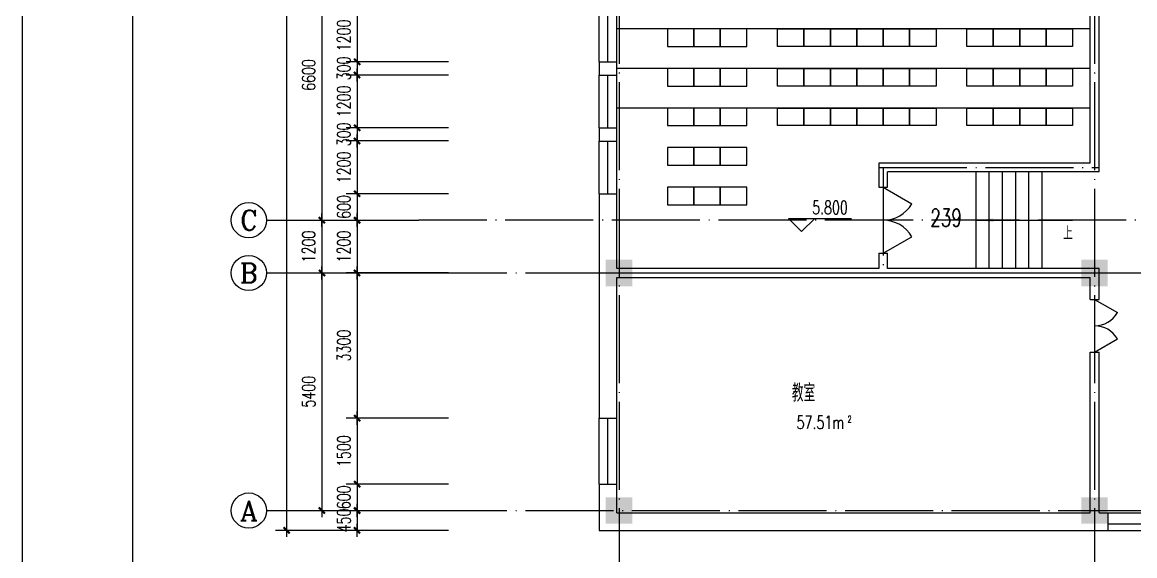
# Model space of a CAD drawing. Extents: x 165127 to 1058185, y 60808 to 144908.
# Drawn here: x 338332 to 363595, y 77825 to 89953 of the extents above; entities that cross this region are included whole.
import ezdxf
from ezdxf.enums import TextEntityAlignment as Align

# ---------------------------------------------------------------- set-up
doc = ezdxf.new("R2010")
doc.units = 0
doc.header["$LTSCALE"] = 1000
doc.linetypes.add('DOTE', pattern=[2.42, 2, -0.2, 0.02, -0.2])
doc.layers.get('0').update_dxf_attribs({"linetype": 'CONTINUOUS'})
doc.layers.get('DEFPOINTS').update_dxf_attribs({"linetype": 'CONTINUOUS'})
for name, color, linetype in [('AXIS', 3, 'CONTINUOUS'), ('AXIS_TEXT', 7, 'CONTINUOUS'), ('COLUMN', 7, 'CONTINUOUS'), ('DOTE', 1, 'DOTE'), ('F', 252, 'CONTINUOUS'), ('LVTRY', 6, 'CONTINUOUS'), ('PUB_DIM', 3, 'CONTINUOUS'), ('PUB_TEXT', 7, 'CONTINUOUS'), ('STAIR', 3, 'CONTINUOUS'), ('WALL', 255, 'CONTINUOUS'), ('WINDOW', 2, 'CONTINUOUS'), ('WINDOW_TEXT', 7, 'CONTINUOUS'), ('面积注记', 7, 'CONTINUOUS')]:
    doc.layers.add(name, color=color, linetype=linetype)
doc.styles.add('_HZTXT', font='romans.shx', dxfattribs={"width": 0.7, "bigfont": 'z.shx'})
doc.styles.add('COMPLEX', font='COMPLEX')
doc.styles.add('DIM_FONT', font='SIMPLEX.shx', dxfattribs={"width": 0.7})
doc.styles.add('SIMPLEX', font='SIMPLEX.SHX')
doc.dimstyles.new('AXIS', dxfattribs={"dimtxt": 300, "dimasz": 1, "dimexe": 250, "dimexo": 300, "dimgap": 150, "dimtad": 1, "dimdec": 0, "dimdsep": 46, "dimtxsty": 'DIM_FONT', "dimblk": '_DIMX', "dimcen": 2.5, "dimse1": 1, "dimse2": 1, "dimclrt": 7, "dimadec": 0, "dimazin": 0, "dimtfac": 1, "dimtdec": 0, "dimtix": 1, "dimtmove": 2, "dimatfit": 3, "dimldrblk": '_DIMX', "dimfxl": 1, "dimarcsym": 0})
doc.dimstyles.new('DIMA', dxfattribs={"dimtxt": 300, "dimasz": 1, "dimexe": 250, "dimexo": 300, "dimgap": 150, "dimtad": 1, "dimdec": 0, "dimdsep": 46, "dimtxsty": 'DIM_FONT', "dimblk": '_DIMX', "dimcen": 2.5, "dimse1": 1, "dimclrt": 7, "dimadec": 0, "dimazin": 0, "dimtfac": 1, "dimtdec": 0, "dimtix": 1, "dimtmove": 2, "dimatfit": 3, "dimldrblk": '_DIMX', "dimfxl": 1, "dimarcsym": 0})
doc.dimstyles.new('DIMB', dxfattribs={"dimtxt": 300, "dimasz": 1, "dimexe": 250, "dimexo": 300, "dimgap": 150, "dimtad": 1, "dimdec": 0, "dimdsep": 46, "dimtxsty": 'DIM_FONT', "dimblk": '_DIMX', "dimcen": 2.5, "dimse2": 1, "dimclrt": 7, "dimadec": 0, "dimazin": 0, "dimtfac": 1, "dimtdec": 0, "dimtix": 1, "dimtmove": 2, "dimatfit": 3, "dimldrblk": '_DIMX', "dimfxl": 1, "dimarcsym": 0})
doc.dimstyles.new('DIMN', dxfattribs={"dimtxt": 300, "dimasz": 1, "dimexe": 250, "dimexo": 300, "dimgap": 150, "dimtad": 1, "dimdec": 0, "dimdsep": 46, "dimtxsty": 'DIM_FONT', "dimblk": '_DIMX', "dimcen": 2.5, "dimclrt": 7, "dimadec": 0, "dimazin": 0, "dimtfac": 1, "dimtdec": 0, "dimtix": 1, "dimtmove": 2, "dimatfit": 3, "dimldrblk": '_DIMX', "dimfxl": 1, "dimarcsym": 0})

# ---------------------------------------------------------------- blocks, each defined once
blk = doc.blocks.new('_FZH')
blk.add_solid([(-0.5, -0.5), (0.5, -0.5), (-0.5, 0.5), (0.5, 0.5)])
blk = doc.blocks.new('_DBLK1')
for p, q in [((-0.5, 0), (-0.25, -0.433)), ((0.5, 0), (0.25, -0.433))]:
    blk.add_line(p, q)
for centre, start, end in [((-0.5, 0), 300, 0), ((0.5, 0), 180, 240)]:
    blk.add_arc(centre, 0.5, start, end)
at = {"layer": 'WINDOW_TEXT', "style": 'SIMPLEX', "flags": 9}
blk.add_attdef('A', text='', height=1, dxfattribs=at).set_placement((0, 1.5), align=Align.MIDDLE)
blk = doc.blocks.new('A$C407C5CBC')
at = {"layer": 'F'}
blk.add_lwpolyline([(0, 600), (400, 600), (400, 0), (0, 0)], close=True, dxfattribs=at)
blk = doc.blocks.new('A$C34131D43')
at = {"color": 243}
blk.add_line((0, 84100), (0, 0), dxfattribs=at)
at = {"color": 244}
blk.add_line((2500, 83100), (2500, 950), dxfattribs=at)
blk = doc.blocks.new('_ARROW')
blk.add_solid([(0, 0), (-1, 0.1), (-1, -0.1)])
blk = doc.blocks.new('_AXISO')
blk.add_circle((0, 0), 0.5)
at = {"layer": 'AXIS_TEXT', "style": 'COMPLEX', "width": 1.041667}
blk.add_attdef('A', text='', height=0.56, dxfattribs=at).set_placement((-0.25, -0.28), (0.25, -0.28), align=Align.FIT)
blk = doc.blocks.new('_DIMX')
blk.add_line((-150, 0), (150, 0))
at = {"const_width": 50}
blk.add_lwpolyline([(-70, -70), (70, 70)], dxfattribs=at)
blk = doc.blocks.new('*D335')
at = {"color": 0, "linetype": 'ByBlock'}
blk.add_line((521447, 146644), (521447, 140046), dxfattribs=at)
at = {"layer": 'DEFPOINTS', "color": 0, "linetype": 'ByBlock'}
for p in [(523647, 146645), (521447, 140045), (523647, 140045)]:
    blk.add_point(p, dxfattribs=at)
at = {"color": 0, "linetype": 'ByBlock'}
for p, rotation in [((521447, 146645), 90), ((521447, 140045), 270)]:
    blk.add_blockref('_DIMX', p, dxfattribs=dict(at, rotation=rotation))
at = {"color": 7, "linetype": 'ByBlock', "insert": (521147, 143345), "char_height": 300, "attachment_point": 5, "rotation": 90, "style": 'DIM_FONT'}
blk.add_mtext('6600', dxfattribs=at)
blk = doc.blocks.new('*D336')
at = {"color": 0, "linetype": 'ByBlock'}
blk.add_line((521447, 140044), (521447, 138846), dxfattribs=at)
at = {"layer": 'DEFPOINTS', "color": 0, "linetype": 'ByBlock'}
for p in [(523647, 140045), (521447, 138845), (523647, 138845)]:
    blk.add_point(p, dxfattribs=at)
at = {"color": 0, "linetype": 'ByBlock'}
for p, rotation in [((521447, 140045), 90), ((521447, 138845), 270)]:
    blk.add_blockref('_DIMX', p, dxfattribs=dict(at, rotation=rotation))
at = {"color": 7, "linetype": 'ByBlock', "insert": (521147, 139445), "char_height": 300, "attachment_point": 5, "rotation": 90, "style": 'DIM_FONT'}
blk.add_mtext('1200', dxfattribs=at)
blk = doc.blocks.new('*D337')
at = {"color": 0, "linetype": 'ByBlock'}
blk.add_line((521447, 138844), (521447, 133446), dxfattribs=at)
at = {"layer": 'DEFPOINTS', "color": 0, "linetype": 'ByBlock'}
for p in [(523647, 138845), (521447, 133445), (523647, 133445)]:
    blk.add_point(p, dxfattribs=at)
at = {"color": 0, "linetype": 'ByBlock'}
for p, rotation in [((521447, 138845), 90), ((521447, 133445), 270)]:
    blk.add_blockref('_DIMX', p, dxfattribs=dict(at, rotation=rotation))
at = {"color": 7, "linetype": 'ByBlock', "insert": (521147, 136145), "char_height": 300, "attachment_point": 5, "rotation": 90, "style": 'DIM_FONT'}
blk.add_mtext('5400', dxfattribs=at)
blk = doc.blocks.new('*D338')
at = {"color": 0, "linetype": 'ByBlock'}
for p, q in [((523347, 189695), (520397, 189695)), ((520647, 189694), (520647, 132996)), ((523347, 132995), (520397, 132995))]:
    blk.add_line(p, q, dxfattribs=at)
at = {"layer": 'DEFPOINTS', "color": 0, "linetype": 'ByBlock'}
for p in [(523647, 189695), (520647, 132995), (523647, 132995)]:
    blk.add_point(p, dxfattribs=at)
at = {"color": 0, "linetype": 'ByBlock'}
for p, rotation in [((520647, 189695), 90), ((520647, 132995), 270)]:
    blk.add_blockref('_DIMX', p, dxfattribs=dict(at, rotation=rotation))
at = {"color": 7, "linetype": 'ByBlock', "insert": (520347, 161345), "char_height": 300, "attachment_point": 5, "rotation": 90, "style": 'DIM_FONT'}
blk.add_mtext('56700', dxfattribs=at)
blk = doc.blocks.new('_WBLK')
for p, q in [((-0.5, 0.5), (0.5, 0.5)), ((-0.5, 0), (0.5, 0)), ((-0.5, -0.5), (0.5, -0.5))]:
    blk.add_line(p, q)
at = {"layer": 'WINDOW_TEXT', "style": 'SIMPLEX', "flags": 9}
blk.add_attdef('A', text='', height=1, dxfattribs=at).set_placement((0, 1.5), align=Align.MIDDLE)
blk = doc.blocks.new('*D346')
at = {"color": 0, "linetype": 'ByBlock'}
for p, q in [((522246, 138844), (522246, 135546)), ((524322, 135545), (521996, 135545))]:
    blk.add_line(p, q, dxfattribs=at)
at = {"layer": 'DEFPOINTS', "color": 0, "linetype": 'ByBlock'}
for p in [(524622, 138845), (522246, 135545), (524622, 135545)]:
    blk.add_point(p, dxfattribs=at)
at = {"color": 0, "linetype": 'ByBlock'}
for p, rotation in [((522246, 138845), 90), ((522246, 135545), 270)]:
    blk.add_blockref('_DIMX', p, dxfattribs=dict(at, rotation=rotation))
at = {"color": 7, "linetype": 'ByBlock', "insert": (521946, 137195), "char_height": 300, "attachment_point": 5, "rotation": 90, "style": 'DIM_FONT'}
blk.add_mtext('3300', dxfattribs=at)
blk = doc.blocks.new('*D347')
at = {"color": 0, "linetype": 'ByBlock'}
for p, q in [((524322, 135545), (521996, 135545)), ((522246, 135544), (522246, 134046)), ((524322, 134045), (521996, 134045))]:
    blk.add_line(p, q, dxfattribs=at)
at = {"layer": 'DEFPOINTS', "color": 0, "linetype": 'ByBlock'}
for p in [(524622, 135545), (522246, 134045), (524622, 134045)]:
    blk.add_point(p, dxfattribs=at)
at = {"color": 0, "linetype": 'ByBlock'}
for p, rotation in [((522246, 135545), 90), ((522246, 134045), 270)]:
    blk.add_blockref('_DIMX', p, dxfattribs=dict(at, rotation=rotation))
at = {"color": 7, "linetype": 'ByBlock', "insert": (521946, 134795), "char_height": 300, "attachment_point": 5, "rotation": 90, "style": 'DIM_FONT'}
blk.add_mtext('1500', dxfattribs=at)
blk = doc.blocks.new('*D348')
at = {"color": 0, "linetype": 'ByBlock'}
for p, q in [((524322, 134045), (521996, 134045)), ((522246, 134046), (522246, 134047)), ((522246, 134045), (522246, 133445)), ((522246, 133444), (522246, 133443))]:
    blk.add_line(p, q, dxfattribs=at)
at = {"layer": 'DEFPOINTS', "color": 0, "linetype": 'ByBlock'}
for p in [(524622, 134045), (522246, 133445), (524622, 133445)]:
    blk.add_point(p, dxfattribs=at)
at = {"color": 0, "linetype": 'ByBlock'}
for p, rotation in [((522246, 134045), 270), ((522246, 133445), 90)]:
    blk.add_blockref('_DIMX', p, dxfattribs=dict(at, rotation=rotation))
at = {"color": 7, "linetype": 'ByBlock', "insert": (521946, 133745), "char_height": 300, "attachment_point": 5, "rotation": 90, "style": 'DIM_FONT'}
blk.add_mtext('600', dxfattribs=at)
blk = doc.blocks.new('*D473')
at = {"color": 0, "linetype": 'ByBlock'}
for p, q in [((522246, 133446), (522246, 133447)), ((522246, 133445), (522246, 132995)), ((524322, 132995), (521996, 132995)), ((522246, 132994), (522246, 132993))]:
    blk.add_line(p, q, dxfattribs=at)
at = {"layer": 'DEFPOINTS', "color": 0, "linetype": 'ByBlock'}
for p in [(524622, 133445), (522246, 132995), (524622, 132995)]:
    blk.add_point(p, dxfattribs=at)
at = {"color": 0, "linetype": 'ByBlock'}
for p, rotation in [((522246, 133445), 270), ((522246, 132995), 90)]:
    blk.add_blockref('_DIMX', p, dxfattribs=dict(at, rotation=rotation))
at = {"color": 7, "linetype": 'ByBlock', "insert": (521946, 133220), "char_height": 300, "attachment_point": 5, "rotation": 90, "style": 'DIM_FONT'}
blk.add_mtext('450', dxfattribs=at)
blk = doc.blocks.new('*D509')
at = {"color": 0, "linetype": 'ByBlock'}
for p, q in [((697527, 183845), (695200, 183845)), ((695450, 183844), (695450, 182646)), ((697527, 182645), (695200, 182645))]:
    blk.add_line(p, q, dxfattribs=at)
at = {"layer": 'DEFPOINTS', "color": 0, "linetype": 'ByBlock'}
for p in [(697827, 183845), (695450, 182645), (697827, 182645)]:
    blk.add_point(p, dxfattribs=at)
at = {"color": 0, "linetype": 'ByBlock'}
for p, rotation in [((695450, 183845), 90), ((695450, 182645), 270)]:
    blk.add_blockref('_DIMX', p, dxfattribs=dict(at, rotation=rotation))
at = {"color": 7, "linetype": 'ByBlock', "insert": (695150, 183245), "char_height": 300, "attachment_point": 5, "rotation": 90, "style": 'DIM_FONT'}
blk.add_mtext('1200', dxfattribs=at)
blk = doc.blocks.new('*D510')
at = {"color": 0, "linetype": 'ByBlock'}
for p, q in [((697527, 182645), (695200, 182645)), ((695450, 182646), (695450, 182647)), ((695450, 182645), (695450, 182345)), ((697527, 182345), (695200, 182345)), ((695450, 182344), (695450, 182343))]:
    blk.add_line(p, q, dxfattribs=at)
at = {"layer": 'DEFPOINTS', "color": 0, "linetype": 'ByBlock'}
for p in [(697827, 182645), (695450, 182345), (697827, 182345)]:
    blk.add_point(p, dxfattribs=at)
at = {"color": 0, "linetype": 'ByBlock'}
for p, rotation in [((695450, 182645), 270), ((695450, 182345), 90)]:
    blk.add_blockref('_DIMX', p, dxfattribs=dict(at, rotation=rotation))
at = {"color": 7, "linetype": 'ByBlock', "insert": (695150, 182495), "char_height": 300, "attachment_point": 5, "rotation": 90, "style": 'DIM_FONT'}
blk.add_mtext('300', dxfattribs=at)
blk = doc.blocks.new('*D511')
at = {"color": 0, "linetype": 'ByBlock'}
for p, q in [((697527, 182345), (695200, 182345)), ((695450, 182344), (695450, 181146)), ((697527, 181145), (695200, 181145))]:
    blk.add_line(p, q, dxfattribs=at)
at = {"layer": 'DEFPOINTS', "color": 0, "linetype": 'ByBlock'}
for p in [(697827, 182345), (695450, 181145), (697827, 181145)]:
    blk.add_point(p, dxfattribs=at)
at = {"color": 0, "linetype": 'ByBlock'}
for p, rotation in [((695450, 182345), 90), ((695450, 181145), 270)]:
    blk.add_blockref('_DIMX', p, dxfattribs=dict(at, rotation=rotation))
at = {"color": 7, "linetype": 'ByBlock', "insert": (695150, 181745), "char_height": 300, "attachment_point": 5, "rotation": 90, "style": 'DIM_FONT'}
blk.add_mtext('1200', dxfattribs=at)
blk = doc.blocks.new('*D512')
at = {"color": 0, "linetype": 'ByBlock'}
for p, q in [((697527, 181145), (695200, 181145)), ((695450, 181146), (695450, 181147)), ((695450, 181145), (695450, 180845)), ((697527, 180845), (695200, 180845)), ((695450, 180844), (695450, 180843))]:
    blk.add_line(p, q, dxfattribs=at)
at = {"layer": 'DEFPOINTS', "color": 0, "linetype": 'ByBlock'}
for p in [(697827, 181145), (695450, 180845), (697827, 180845)]:
    blk.add_point(p, dxfattribs=at)
at = {"color": 0, "linetype": 'ByBlock'}
for p, rotation in [((695450, 181145), 270), ((695450, 180845), 90)]:
    blk.add_blockref('_DIMX', p, dxfattribs=dict(at, rotation=rotation))
at = {"color": 7, "linetype": 'ByBlock', "insert": (695150, 180995), "char_height": 300, "attachment_point": 5, "rotation": 90, "style": 'DIM_FONT'}
blk.add_mtext('300', dxfattribs=at)
blk = doc.blocks.new('*D513')
at = {"color": 0, "linetype": 'ByBlock'}
for p, q in [((697527, 180845), (695200, 180845)), ((695450, 180844), (695450, 179646)), ((697527, 179645), (695200, 179645))]:
    blk.add_line(p, q, dxfattribs=at)
at = {"layer": 'DEFPOINTS', "color": 0, "linetype": 'ByBlock'}
for p in [(697827, 180845), (695450, 179645), (697827, 179645)]:
    blk.add_point(p, dxfattribs=at)
at = {"color": 0, "linetype": 'ByBlock'}
for p, rotation in [((695450, 180845), 90), ((695450, 179645), 270)]:
    blk.add_blockref('_DIMX', p, dxfattribs=dict(at, rotation=rotation))
at = {"color": 7, "linetype": 'ByBlock', "insert": (695150, 180245), "char_height": 300, "attachment_point": 5, "rotation": 90, "style": 'DIM_FONT'}
blk.add_mtext('1200', dxfattribs=at)
blk = doc.blocks.new('*D514')
at = {"color": 0, "linetype": 'ByBlock'}
for p, q in [((697527, 140645), (695200, 140645)), ((695450, 140646), (695450, 140647)), ((695450, 140645), (695450, 140045)), ((695450, 140044), (695450, 140043))]:
    blk.add_line(p, q, dxfattribs=at)
at = {"layer": 'DEFPOINTS', "color": 0, "linetype": 'ByBlock'}
for p in [(697827, 140645), (695450, 140045), (697827, 140045)]:
    blk.add_point(p, dxfattribs=at)
at = {"color": 0, "linetype": 'ByBlock'}
for p, rotation in [((695450, 140645), 270), ((695450, 140045), 90)]:
    blk.add_blockref('_DIMX', p, dxfattribs=dict(at, rotation=rotation))
at = {"color": 7, "linetype": 'ByBlock', "insert": (695150, 140345), "char_height": 300, "attachment_point": 5, "rotation": 90, "style": 'DIM_FONT'}
blk.add_mtext('600', dxfattribs=at)
blk = doc.blocks.new('*D517')
at = {"color": 0, "linetype": 'ByBlock'}
for p, q in [((695450, 140044), (695450, 138846)), ((697527, 138845), (695200, 138845))]:
    blk.add_line(p, q, dxfattribs=at)
at = {"layer": 'DEFPOINTS', "color": 0, "linetype": 'ByBlock'}
for p in [(697827, 140045), (695450, 138845), (697827, 138845)]:
    blk.add_point(p, dxfattribs=at)
at = {"color": 0, "linetype": 'ByBlock'}
for p, rotation in [((695450, 140045), 90), ((695450, 138845), 270)]:
    blk.add_blockref('_DIMX', p, dxfattribs=dict(at, rotation=rotation))
at = {"color": 7, "linetype": 'ByBlock', "insert": (695150, 139445), "char_height": 300, "attachment_point": 5, "rotation": 90, "style": 'DIM_FONT'}
blk.add_mtext('1200', dxfattribs=at)

msp = doc.modelspace()

# ---------------------------------------------------------------- linework, layer by layer
at = {"layer": 'AXIS'}
for p, q in [((343876.2, 85453.1), (347336.4, 85453.1)), ((343876.2, 84253.1), (347336.4, 84253.1)), ((343876.2, 78853.1), (347336.4, 78853.1))]:
    msp.add_line(p, q, dxfattribs=at)
at = {"layer": 'DOTE'}
for p, q in [((351883, 139407.6), (351883, 71351.8)), ((362683, 139407.6), (362683, 71351.8)), ((357783, 86653.1), (362783, 86653.1)), ((357883, 86653.1), (357883, 84253.1)), ((481979.6, 85453.1), (347336.4, 85453.1)), ((347336.4, 84253.1), (377083, 84253.1)), ((351433, 84253.1), (362783, 84253.1)), ((347336.4, 78853.1), (481979.6, 78853.1))]:
    msp.add_line(p, q, dxfattribs=at)
at = {"layer": 'LVTRY'}
for p, q in [((362583, 89803.1), (351833, 89803.1)), ((362583, 88903.1), (351833, 88903.1)), ((362583, 88003.1), (351833, 88003.1))]:
    msp.add_line(p, q, dxfattribs=at)
at = {"layer": 'PUB_DIM'}
for p, q in [((355729.4, 85492.7), (356329.4, 85492.7)), ((356029.4, 85192.7), (355729.4, 85492.7)), ((356329.4, 85492.7), (356029.4, 85192.7)), ((356029.4, 85492.7), (357160.2, 85492.7))]:
    msp.add_line(p, q, dxfattribs=at)
msp.add_lwpolyline([(359983, 85453.1), (362178.7, 85453.1)], dxfattribs=at)
at = {"layer": 'STAIR'}
for p, q in [((359983, 86553.1), (359983, 84353.1)), ((360283, 86553.1), (360283, 84353.1)), ((360583, 86553.1), (360583, 84353.1)), ((360883, 86553.1), (360883, 84353.1)), ((361183, 86553.1), (361183, 84353.1)), ((361483, 86553.1), (361483, 84353.1))]:
    msp.add_line(p, q, dxfattribs=at)
at = {"layer": 'WALL'}
for p, q in [((362583, 86753.1), (362583, 97453.1)), ((362783, 86553.1), (362783, 97453.1)), ((351433, 89053.1), (351833, 89053.1)), ((351433, 89053.1), (351433, 88753.1)), ((351833, 88753.1), (351833, 89053.1)), ((351433, 88753.1), (351833, 88753.1)), ((351433, 87553.1), (351833, 87553.1)), ((351433, 87553.1), (351433, 87253.1)), ((351833, 87253.1), (351833, 87553.1)), ((351433, 87253.1), (351833, 87253.1)), ((357783, 86753.1), (357783, 86203.1)), ((362583, 86753.1), (357783, 86753.1)), ((357983, 86203.1), (357983, 86553.1)), ((362783, 86553.1), (357983, 86553.1)), ((357783, 86203.1), (357983, 86203.1)), ((351433, 86053.1), (351833, 86053.1)), ((351433, 86053.1), (351433, 80953.1)), ((351833, 84353.1), (351833, 86053.1)), ((357783, 84703.1), (357983, 84703.1)), ((357783, 84703.1), (357783, 84353.1)), ((357983, 84353.1), (357983, 84703.1)), ((357783, 84353.1), (351833, 84353.1)), ((351833, 84153.1), (362583, 84153.1)), ((351833, 80953.1), (351833, 84153.1)), ((362783, 84353.1), (357983, 84353.1)), ((362583, 83653.3), (362583, 84153.1)), ((362783, 83653.3), (362783, 84353.1)), ((362583, 83653.3), (362783, 83653.3)), ((362583, 82453.3), (362783, 82453.3)), ((362583, 78803.1), (362583, 82453.3)), ((362783, 78803.1), (362783, 82453.3)), ((351433, 80953.1), (351833, 80953.1)), ((351433, 79453.1), (351433, 78403.1)), ((351433, 79453.1), (351833, 79453.1)), ((351833, 78803.1), (351833, 79453.1)), ((351833, 78803.1), (362583, 78803.1)), ((362783, 78803.1), (362983, 78803.1)), ((362983, 78803.1), (362983, 78403.1)), ((351433, 78403.1), (362983, 78403.1))]:
    msp.add_line(p, q, dxfattribs=at)
at = {"layer": 'WINDOW'}
for p, q in [((362983, 78803.1), (365733, 78803.1)), ((362983, 78553.1), (365983, 78553.1)), ((362983, 78403.1), (366133, 78403.1))]:
    msp.add_line(p, q, dxfattribs=at)

# ---------------------------------------------------------------- block references
at = {"layer": 'AXIS'}
ref = msp.add_blockref('_AXISO', (343476.2, 85453.1), dxfattribs=dict(at, xscale=800, yscale=800, zscale=800))
ref.add_attrib('A', 'C', dxfattribs={"layer": 'AXIS_TEXT', "height": 448, "style": 'COMPLEX', "width": 1.25}).set_placement((343276.2, 85229.1), (343676.2, 85229.1), align=Align.FIT)
ref = msp.add_blockref('_AXISO', (343476.2, 84253.1), dxfattribs=dict(at, xscale=800, yscale=800, zscale=800))
ref.add_attrib('A', 'B', dxfattribs={"layer": 'AXIS_TEXT', "height": 448, "style": 'COMPLEX', "width": 1.102941}).set_placement((343276.2, 84029.1), (343676.2, 84029.1), align=Align.FIT)
at = {"layer": 'AXIS', "xscale": 800, "yscale": 800, "zscale": 800}
msp.add_blockref('_AXISO', (343476.2, 78853.1), dxfattribs=at).add_auto_attribs({'A': 'A'})
at = {"layer": 'COLUMN', "xscale": 600, "yscale": 600, "zscale": 600}
for p in [(351883, 84253.1), (362683, 84253.1), (351883, 78853.1), (362683, 78853.1)]:
    msp.add_blockref('_FZH', p, dxfattribs=at)
at = {"layer": 'PUB_DIM', "xscale": 400, "yscale": 400, "zscale": 400, "rotation": 180}
msp.add_blockref('_ARROW', (359983, 85453.1), dxfattribs=at)
at = {"layer": 'STAIR', "xscale": -1, "rotation": 270}
for p in [(352983, 89403.1), (353583, 89403.1), (354183, 89403.1), (352983, 88503.1), (353583, 88503.1), (354183, 88503.1), (352983, 87603.1), (353583, 87603.1), (354183, 87603.1), (352983, 86703.1), (353583, 86703.1), (354183, 86703.1), (352983, 85803.1), (353583, 85803.1), (354183, 85803.1)]:
    msp.add_blockref('A$C407C5CBC', p, dxfattribs=at)
at = {"layer": 'STAIR', "rotation": 90}
for p in [(356083, 89403.1), (356683, 89403.1), (357283, 89403.1), (357883, 89403.1), (358483, 89403.1), (359083, 89403.1), (360383, 89403.1), (360983, 89403.1), (361583, 89403.1), (362183, 89403.1), (356083, 88503.1), (356683, 88503.1), (357283, 88503.1), (357883, 88503.1), (358483, 88503.1), (359083, 88503.1), (360383, 88503.1), (360983, 88503.1), (361583, 88503.1), (362183, 88503.1), (356083, 87603.1), (356683, 87603.1), (357283, 87603.1), (357883, 87603.1), (358483, 87603.1), (359083, 87603.1), (360383, 87603.1), (360983, 87603.1), (361583, 87603.1), (362183, 87603.1)]:
    msp.add_blockref('A$C407C5CBC', p, dxfattribs=at)
at = {"layer": 'WINDOW'}
msp.add_blockref('A$C34131D43', (338331.6, 60808.1), dxfattribs=at)
at = {"layer": 'WINDOW', "rotation": 90}
for name, p, xscale, yscale, zscale in [('_WBLK', (351633, 89653.1), 1200, 400, 1200), ('_WBLK', (351633, 88153.1), 1200, 399.9999999998836, 1200), ('_WBLK', (351633, 86653.1), 1200, 400, 1200), ('_DBLK1', (357883, 85453.1), 1500, 1500, 1500), ('_DBLK1', (362683, 83053.3), 1200, 1200, 1200), ('_WBLK', (351633, 80203.1), 1500, 400.0000000001164, 1500)]:
    msp.add_blockref(name, p, dxfattribs=dict(at, xscale=xscale, yscale=yscale, zscale=zscale))

# ---------------------------------------------------------------- texts
at = {"layer": 'PUB_DIM', "style": 'DIM_FONT', "width": 0.7}
msp.add_text('5.800', height=300, dxfattribs=at).set_placement((356674.3, 85740), align=Align.MIDDLE)
at = {"layer": 'PUB_TEXT', "width": 0.7}
for s, height, style, p in [('上', 300, '_HZTXT', (361967, 85009.2)), (' 2', 150, 'DIM_FONT', (356996.4, 80857.4))]:
    msp.add_text(s, height=height, dxfattribs=dict(at, style=style)).set_placement(p)
at = {"layer": 'PUB_TEXT', "style": 'DIM_FONT', "width": 0.7}
msp.add_text('57.51m', height=300, dxfattribs=at).set_placement((356996.4, 80857.4), align=Align.MIDDLE_RIGHT)
at = {"layer": '面积注记', "char_height": 400, "attachment_point": 1, "style": 'DIM_FONT'}
for s, insert, width in [('239', (358951, 85707.8), 2582.996), ('{\\Fromans,z|c134;教室}', (355808.6, 81727), 1896.348)]:
    msp.add_mtext(s, dxfattribs=dict(at, insert=insert, width=width))

# ---------------------------------------------------------------- dimensions: what is measured, and where the dimension line sits
at = {"layer": 'AXIS'}
dim = msp.add_aligned_dim(p1=(347336.4, 135103.1), p2=(347336.4, 78403.1), distance=-3000, dimstyle='DIMN', dxfattribs=at)
dim.commit()
dim.dimension.update_dxf_attribs({"geometry": '*D338', "text_midpoint": (344036.4, 106753.1), "insert": (-176311.1, -54591.7)})
for base, p1, p2, picture, middle in [((345136.4, 85453.1), (347336.4, 92053.1), (347336.4, 85453.1), '*D335', (344836.4, 88753.1)), ((345136.4, 84253.1), (347336.4, 85453.1), (347336.4, 84253.1), '*D336', (344836.4, 84853.1)), ((345136.4, 78853.1), (347336.4, 84253.1), (347336.4, 78853.1), '*D337', (344836.4, 81553.1))]:
    dim = msp.add_linear_dim(base=base, p1=p1, p2=p2, angle=90, dimstyle='AXIS', dxfattribs=at)
    dim.commit()
    dim.dimension.update_dxf_attribs({"geometry": picture, "text_midpoint": middle, "insert": (-176311.1, -54591.7)})
at = {"layer": 'PUB_DIM'}
for p1, p2, dimstyle, picture, middle, set_off in [((348311.2, 90253.1), (348311.2, 89053.1), 'DIMN', '*D509', (345634.7, 89653.1), (-349515.7, -93591.7)), ((348311.2, 89053.1), (348311.2, 88753.1), 'DIMN', '*D510', (345634.7, 88903.1), (-349515.7, -93591.7)), ((348311.2, 88753.1), (348311.2, 87553.1), 'DIMN', '*D511', (345634.7, 88153.1), (-349515.7, -93591.7)), ((348311.2, 87553.1), (348311.2, 87253.1), 'DIMN', '*D512', (345634.7, 87403.1), (-349515.7, -93591.7)), ((348311.2, 87253.1), (348311.2, 86053.1), 'DIMN', '*D513', (345634.7, 86653.1), (-349515.7, -93591.7)), ((348311.2, 86053.1), (348311.2, 85453.1), 'DIMB', '*D514', (345634.7, 85753.1), (-349515.7, -54591.7)), ((348311.2, 85453.1), (348311.2, 84253.1), 'DIMA', '*D517', (345634.7, 84853.1), (-349515.7, -54591.7)), ((348311.2, 84253.1), (348311.2, 80953.1), 'DIMA', '*D346', (345634.7, 82603.1), (-176311.1, -54591.7)), ((348311.2, 80953.1), (348311.2, 79453.1), 'DIMN', '*D347', (345634.7, 80203.1), (-176311.1, -54591.7)), ((348311.2, 79453.1), (348311.2, 78853.1), 'DIMB', '*D348', (345634.7, 79153.1), (-176311.1, -54591.7)), ((348311.2, 78853.1), (348311.2, 78403.1), 'DIMA', '*D473', (345634.7, 78628.1), (-176311.1, -54591.7))]:
    dim = msp.add_aligned_dim(p1=p1, p2=p2, distance=-2376.6, dimstyle=dimstyle, dxfattribs=at)
    dim.commit()
    dim.dimension.update_dxf_attribs({"geometry": picture, "text_midpoint": middle, "insert": set_off})

doc.saveas('drawing.dxf')
